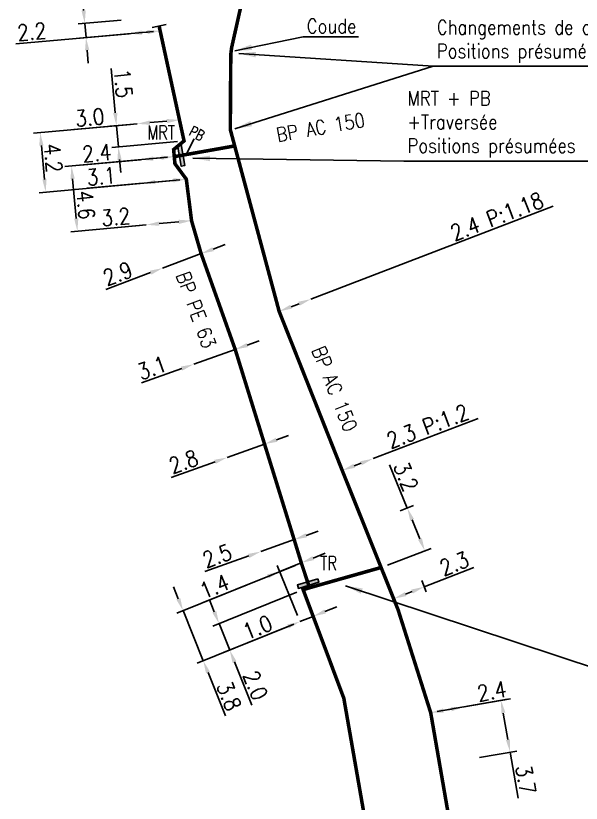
# Model space of a CAD drawing. Header units: millimetres. Extents: x 185000 to 186000, y 127990 to 129010.
# Drawn here: x 185925.4 to 185965.2, y 128907.9 to 128963.3 of the extents above; entities that cross this region are included whole.
import ezdxf
from ezdxf.enums import TextEntityAlignment as Align

# ---------------------------------------------------------------- set-up
doc = ezdxf.new("R2010")
doc.units = ezdxf.units.MM
doc.header["$PDMODE"] = 34
doc.linetypes.add('L_25_AP', pattern=[2000, 1000, 1000])
doc.linetypes.add('L_25_PE', pattern=[2000, 1000, 1000])
doc.layers.get('0').update_dxf_attribs({"linetype": 'CONTINUOUS'})
doc.layers.get('DEFPOINTS').update_dxf_attribs({"linetype": 'CONTINUOUS'})
doc.layers.add('L_150', color=1, linetype='CONTINUOUS')
doc.layers.add('L_340', color=7, linetype='CONTINUOUS')
doc.styles.add('G_ROMANS', font='ROMANS.SHX', dxfattribs={"width": 0.75})
doc.styles.get("Standard").update_dxf_attribs({"font": 'romans.shx', "width": 0.85})
doc.dimstyles.get("Standard").update_dxf_attribs({"dimtxt": 1.5, "dimasz": 1.2, "dimexe": 0.625, "dimexo": 0.625, "dimgap": 0.25, "dimtad": 1, "dimdec": 1, "dimzin": 0, "dimdsep": 46, "dimtxsty": 'Standard', "dimcen": -0.5, "dimadec": 0, "dimazin": 0, "dimtfac": 1, "dimtdec": 1, "dimtmove": 0, "dimatfit": 3, "dimfxl": 0, "dimtolj": 1, "dimtzin": 0, "dimarcsym": 0})

# ---------------------------------------------------------------- blocks, each defined once
blk = doc.blocks.new('*D1975')
at = {"layer": 'DEFPOINTS', "color": 0, "linetype": 'Continuous', "transparency": 16777216}
for p in [(185945.642, 128922.899), (185945.417, 128920.651), (185940.469, 128918.656)]:
    blk.add_point(p, dxfattribs=at)
at = {"layer": 'L_150', "color": 0, "linetype": 'Continuous', "lineweight": -2, "transparency": 16777216}
for p, q in [((185945.207, 128922.723), (185939.287, 128920.336)), ((185939.385, 128921.346), (185939.048, 128922.18)), ((185939.721, 128920.511), (185940.469, 128918.656)), ((185944.982, 128920.476), (185940.035, 128918.481)), ((185940.806, 128917.821), (185942.032, 128914.781))]:
    blk.add_line(p, q, dxfattribs=at)
at = {"layer": 'L_150', "color": 0, "linetype": 'Continuous', "transparency": 16777216}
for points in [[(185939.524, 128921.402), (185939.246, 128921.29), (185939.721, 128920.511)], [(185940.945, 128917.878), (185940.667, 128917.765), (185940.469, 128918.656)]]:
    blk.add_solid(points, dxfattribs=at)
at = {"layer": 'L_150', "color": 0, "linetype": 'Continuous', "transparency": 16777216, "insert": (185942.283, 128916.164), "char_height": 1.125, "attachment_point": 5, "rotation": 291.9627}
blk.add_mtext('\\A1;2.0', dxfattribs=at)
blk = doc.blocks.new('*D1976')
at = {"layer": 'DEFPOINTS', "color": 0, "linetype": 'Continuous', "transparency": 16777216}
for p in [(185954.623, 128914.239), (185960.217, 128911.462), (185957.606, 128911.005)]:
    blk.add_point(p, dxfattribs=at)
at = {"layer": 'L_150', "color": 0, "linetype": 'Continuous', "lineweight": -2, "transparency": 16777216}
for p, q in [((185955.085, 128914.32), (185960.041, 128915.187)), ((185959.734, 128914.22), (185960.062, 128912.348)), ((185958.067, 128911.085), (185960.679, 128911.543)), ((185960.217, 128911.462), (185960.782, 128908.232))]:
    blk.add_line(p, q, dxfattribs=at)
at = {"layer": 'L_150', "color": 0, "linetype": 'Continuous', "transparency": 16777216}
for points in [[(185959.882, 128914.246), (185959.587, 128914.194), (185959.579, 128915.106)], [(185960.21, 128912.374), (185959.914, 128912.322), (185960.217, 128911.462)]]:
    blk.add_solid(points, dxfattribs=at)
at = {"layer": 'L_150', "color": 0, "linetype": 'Continuous', "transparency": 16777216, "insert": (185961.316, 128909.533), "char_height": 1.125, "attachment_point": 5, "rotation": 279.9279}
blk.add_mtext('\\A1;3.7', dxfattribs=at)
blk = doc.blocks.new('*D1977')
at = {"layer": 'DEFPOINTS', "color": 0, "linetype": 'Continuous', "transparency": 16777216}
for p in [(185954.623, 128914.239), (185956.968, 128914.649), (185956.968, 128914.649)]:
    blk.add_point(p, dxfattribs=at)
at = {"layer": 'L_150', "color": 0, "linetype": 'Continuous', "lineweight": -2, "transparency": 16777216}
for p, q in [((185956.968, 128914.649), (185960.242, 128915.222)), ((185955.51, 128914.394), (185956.081, 128914.494))]:
    blk.add_line(p, q, dxfattribs=at)
at = {"layer": 'L_150', "color": 0, "linetype": 'Continuous', "transparency": 16777216}
for points in [[(185955.484, 128914.542), (185955.536, 128914.246), (185954.623, 128914.239)], [(185956.055, 128914.642), (185956.107, 128914.346), (185956.968, 128914.649)]]:
    blk.add_solid(points, dxfattribs=at)
at = {"layer": 'L_150', "color": 0, "linetype": 'Continuous', "transparency": 16777216, "insert": (185958.919, 128915.752), "char_height": 1.125, "attachment_point": 5, "rotation": 9.9279}
blk.add_mtext('\\A1;2.4', dxfattribs=at)
blk = doc.blocks.new('*D1978')
at = {"layer": 'DEFPOINTS', "color": 0, "linetype": 'Continuous', "transparency": 16777216}
for p in [(185954.163, 128923.103), (185954.474, 128922.305), (185952.332, 128921.468)]:
    blk.add_point(p, dxfattribs=at)
at = {"layer": 'L_150', "color": 0, "linetype": 'Continuous', "lineweight": -2, "transparency": 16777216}
for p, q in [((185954.163, 128923.103), (185957.664, 128924.471)), ((185954.303, 128922.742), (185953.992, 128923.539)), ((185952.161, 128921.905), (185951.85, 128922.702)), ((185952.859, 128922.593), (185953.324, 128922.775))]:
    blk.add_line(p, q, dxfattribs=at)
at = {"layer": 'L_150', "color": 0, "linetype": 'Continuous', "transparency": 16777216}
for points in [[(185953.27, 128922.915), (185953.379, 128922.635), (185954.163, 128923.103)], [(185952.804, 128922.733), (185952.913, 128922.453), (185952.02, 128922.265)]]:
    blk.add_solid(points, dxfattribs=at)
at = {"layer": 'L_150', "color": 0, "linetype": 'Continuous', "transparency": 16777216, "insert": (185956.284, 128924.737), "char_height": 1.125, "attachment_point": 5, "rotation": 21.3518}
blk.add_mtext('\\A1;2.3', dxfattribs=at)
blk = doc.blocks.new('*D1979')
at = {"layer": 'DEFPOINTS', "color": 0, "linetype": 'Continuous', "transparency": 16777216}
for p in [(185950.56, 128932.125), (185950.56, 128932.125), (185948.393, 128931.295)]:
    blk.add_point(p, dxfattribs=at)
at = {"layer": 'L_150', "color": 0, "linetype": 'Continuous', "lineweight": -2, "transparency": 16777216}
for p, q in [((185950.56, 128932.125), (185957.959, 128934.958)), ((185949.233, 128931.617), (185949.719, 128931.803))]:
    blk.add_line(p, q, dxfattribs=at)
at = {"layer": 'L_150', "color": 0, "linetype": 'Continuous', "transparency": 16777216}
for points in [[(185949.665, 128931.943), (185949.773, 128931.663), (185950.56, 128932.125)], [(185949.18, 128931.757), (185949.287, 128931.477), (185948.393, 128931.295)]]:
    blk.add_solid(points, dxfattribs=at)
at = {"layer": 'L_150', "color": 0, "linetype": 'Continuous', "transparency": 16777216, "insert": (185954.411, 128934.403), "char_height": 1.125, "attachment_point": 5, "rotation": 20.9488}
blk.add_mtext('\\A1;2.3 P:1.2', dxfattribs=at)
blk = doc.blocks.new('*D1980')
at = {"layer": 'DEFPOINTS', "color": 0, "linetype": 'Continuous', "transparency": 16777216}
for p in [(185952.974, 128928.651), (185952.028, 128928.289), (185951.131, 128924.464)]:
    blk.add_point(p, dxfattribs=at)
at = {"layer": 'L_150', "color": 0, "linetype": 'Continuous', "lineweight": -2, "transparency": 16777216}
for p, q in [((185952.974, 128928.651), (185951.731, 128931.685)), ((185952.466, 128928.456), (185953.412, 128928.818)), ((185953.865, 128926.474), (185953.315, 128927.818)), ((185951.569, 128924.631), (185954.644, 128925.808))]:
    blk.add_line(p, q, dxfattribs=at)
at = {"layer": 'L_150', "color": 0, "linetype": 'Continuous', "transparency": 16777216}
for points in [[(185953.454, 128927.874), (185953.176, 128927.761), (185952.974, 128928.651)], [(185954.004, 128926.53), (185953.726, 128926.417), (185954.206, 128925.641)]]:
    blk.add_solid(points, dxfattribs=at)
at = {"layer": 'L_150', "color": 0, "linetype": 'Continuous', "transparency": 16777216, "insert": (185952.876, 128930.868), "char_height": 1.125, "attachment_point": 5, "rotation": 292.2661}
blk.add_mtext('\\A1;3.2', dxfattribs=at)
blk = doc.blocks.new('*D1985')
at = {"layer": 'DEFPOINTS', "color": 0, "linetype": 'Continuous', "transparency": 16777216}
for p in [(185946.192, 128943.355), (185946.192, 128943.355), (185943.951, 128942.496)]:
    blk.add_point(p, dxfattribs=at)
at = {"layer": 'L_150', "color": 0, "linetype": 'Continuous', "lineweight": -2, "transparency": 16777216}
for p, q in [((185946.192, 128943.355), (185963.256, 128949.895)), ((185944.792, 128942.818), (185945.352, 128943.033))]:
    blk.add_line(p, q, dxfattribs=at)
at = {"layer": 'L_150', "color": 0, "linetype": 'Continuous', "transparency": 16777216}
for points in [[(185945.298, 128943.173), (185945.406, 128942.893), (185946.192, 128943.355)], [(185944.738, 128942.958), (185944.846, 128942.678), (185943.951, 128942.496)]]:
    blk.add_solid(points, dxfattribs=at)
at = {"layer": 'L_150', "color": 0, "linetype": 'Continuous', "transparency": 16777216, "insert": (185959.283, 128949.175), "char_height": 1.125, "attachment_point": 5, "rotation": 20.9685}
blk.add_mtext('\\A1;2.4 P:1.18', dxfattribs=at)
blk = doc.blocks.new('*D1994')
at = {"layer": 'DEFPOINTS', "color": 0, "linetype": 'Continuous', "transparency": 16777216}
for p in [(185933.296, 128963.034), (185930.266, 128962.765), (185935.576, 128962.232)]:
    blk.add_point(p, dxfattribs=at)
at = {"layer": 'L_340', "color": 0, "linetype": 'Continuous', "lineweight": -2, "transparency": 16777216}
for p, q in [((185930.187, 128963.661), (185929.909, 128966.791)), ((185932.83, 128962.992), (185929.799, 128962.723)), ((185930.355, 128961.768), (185930.266, 128962.765)), ((185935.109, 128962.19), (185929.888, 128961.727)), ((185930.434, 128960.872), (185930.514, 128959.975))]:
    blk.add_line(p, q, dxfattribs=at)
at = {"layer": 'L_340', "color": 0, "linetype": 'Continuous', "transparency": 16777216}
for points in [[(185930.336, 128963.674), (185930.037, 128963.648), (185930.266, 128962.765)], [(185930.584, 128960.885), (185930.285, 128960.859), (185930.355, 128961.768)]]:
    blk.add_solid(points, dxfattribs=at)
at = {"layer": 'L_340', "color": 0, "linetype": 'Continuous', "transparency": 16777216, "insert": (185930.755, 128965.74), "char_height": 1.125, "attachment_point": 5, "rotation": 275.0724}
blk.add_mtext('\\A1;1.0', dxfattribs=at)
blk = doc.blocks.new('*D1995')
at = {"layer": 'DEFPOINTS', "color": 0, "linetype": 'Continuous', "transparency": 16777216}
for p in [(185933.385, 128962.037), (185933.385, 128962.037), (185935.576, 128962.232)]:
    blk.add_point(p, dxfattribs=at)
at = {"layer": 'L_340', "color": 0, "linetype": 'Continuous', "lineweight": -2, "transparency": 16777216}
for p, q in [((185933.385, 128962.037), (185925.415, 128961.33)), ((185934.68, 128962.152), (185934.281, 128962.117))]:
    blk.add_line(p, q, dxfattribs=at)
at = {"layer": 'L_340', "color": 0, "linetype": 'Continuous', "transparency": 16777216}
for points in [[(185934.268, 128962.266), (185934.295, 128961.968), (185933.385, 128962.037)], [(185934.667, 128962.302), (185934.693, 128962.003), (185935.576, 128962.232)]]:
    blk.add_solid(points, dxfattribs=at)
at = {"layer": 'L_340', "color": 0, "linetype": 'Continuous', "transparency": 16777216, "insert": (185926.533, 128962.182), "char_height": 1.125, "attachment_point": 5, "rotation": 5.0724}
blk.add_mtext('\\A1;2.2', dxfattribs=at)
blk = doc.blocks.new('*D1996')
at = {"layer": 'DEFPOINTS', "color": 0, "linetype": 'Continuous', "transparency": 16777216}
for p in [(185936.935, 128955.968), (185933.948, 128955.695), (185933.948, 128955.695)]:
    blk.add_point(p, dxfattribs=at)
at = {"layer": 'L_150', "color": 0, "linetype": 'Continuous', "lineweight": -2, "transparency": 16777216}
for p, q in [((185936.039, 128955.886), (185934.844, 128955.777)), ((185933.948, 128955.695), (185929.499, 128955.288))]:
    blk.add_line(p, q, dxfattribs=at)
at = {"layer": 'L_150', "color": 0, "linetype": 'Continuous', "transparency": 16777216}
for points in [[(185934.831, 128955.926), (185934.858, 128955.627), (185933.948, 128955.695)], [(185936.026, 128956.035), (185936.053, 128955.737), (185936.935, 128955.968)]]:
    blk.add_solid(points, dxfattribs=at)
at = {"layer": 'L_150', "color": 0, "linetype": 'Continuous', "transparency": 16777216, "insert": (185930.615, 128956.143), "char_height": 1.125, "attachment_point": 5, "rotation": 5.2212}
blk.add_mtext('\\A1;3.0', dxfattribs=at)
blk = doc.blocks.new('L_340_07')
at = {"color": 0, "linetype": 'Continuous', "const_width": 0.25, "flags": 128}
blk.add_lwpolyline([(0, 0), (0.35, 0)], dxfattribs=at)
at = {"color": 0, "linetype": 'Continuous', "flags": 128}
blk.add_lwpolyline([(0.35, -0.5), (0.35, 0.5)], dxfattribs=at)
at = {"color": 0, "linetype": 'Continuous', "width": 0.75, "flags": 3}
for tag, p in [('DEF_LEG', (0.723, -3.465)), ('DEF_COUP', (0.723, -5.965)), ('DEF_TYPE', (0.723, -8.465))]:
    blk.add_attdef(tag, text='', height=1.2, dxfattribs=at).set_placement(p, align=Align.MIDDLE)
blk = doc.blocks.new('*D1997')
at = {"layer": 'DEFPOINTS', "color": 0, "linetype": 'Continuous', "transparency": 16777216}
for p in [(185932.496, 128955.562), (185933.948, 128955.695), (185937.256, 128954.491)]:
    blk.add_point(p, dxfattribs=at)
at = {"layer": 'L_150', "color": 0, "linetype": 'Continuous', "lineweight": -2, "transparency": 16777216}
for p, q in [((185932.414, 128956.458), (185932.128, 128959.587)), ((185933.481, 128955.652), (185932.029, 128955.519)), ((185932.632, 128954.068), (185932.496, 128955.562)), ((185936.789, 128954.448), (185932.165, 128954.026)), ((185932.714, 128953.172), (185932.796, 128952.276))]:
    blk.add_line(p, q, dxfattribs=at)
at = {"layer": 'L_150', "color": 0, "linetype": 'Continuous', "transparency": 16777216}
for points in [[(185932.563, 128956.472), (185932.264, 128956.445), (185932.496, 128955.562)], [(185932.863, 128953.186), (185932.565, 128953.158), (185932.632, 128954.068)]]:
    blk.add_solid(points, dxfattribs=at)
at = {"layer": 'L_150', "color": 0, "linetype": 'Continuous', "transparency": 16777216, "insert": (185932.977, 128958.539), "char_height": 1.125, "attachment_point": 5, "rotation": 275.2212}
blk.add_mtext('\\A1;1.5', dxfattribs=at)
blk = doc.blocks.new('*D1998')
at = {"layer": 'DEFPOINTS', "color": 0, "linetype": 'Continuous', "transparency": 16777216}
for p in [(185933.948, 128955.695), (185927.129, 128955.072), (185937.417, 128951.794)]:
    blk.add_point(p, dxfattribs=at)
at = {"layer": 'L_150', "color": 0, "linetype": 'Continuous', "lineweight": -2, "transparency": 16777216}
for p, q in [((185933.481, 128955.652), (185926.662, 128955.029)), ((185927.429, 128951.785), (185927.211, 128954.175)), ((185936.95, 128951.752), (185927.045, 128950.846))]:
    blk.add_line(p, q, dxfattribs=at)
at = {"layer": 'L_150', "color": 0, "linetype": 'Continuous', "transparency": 16777216}
for points in [[(185927.36, 128954.189), (185927.062, 128954.162), (185927.129, 128955.072)], [(185927.579, 128951.799), (185927.28, 128951.772), (185927.511, 128950.889)]]:
    blk.add_solid(points, dxfattribs=at)
at = {"layer": 'L_150', "color": 0, "linetype": 'Continuous', "transparency": 16777216, "insert": (185928.045, 128953.293), "char_height": 1.125, "attachment_point": 5, "rotation": 275.2212}
blk.add_mtext('\\A1;4.2', dxfattribs=at)
blk = doc.blocks.new('*D1999')
at = {"layer": 'DEFPOINTS', "color": 0, "linetype": 'Continuous', "transparency": 16777216}
for p in [(185934.33, 128951.512), (185934.33, 128951.512), (185937.417, 128951.794)]:
    blk.add_point(p, dxfattribs=at)
at = {"layer": 'L_150', "color": 0, "linetype": 'Continuous', "lineweight": -2, "transparency": 16777216}
for p, q in [((185934.33, 128951.512), (185930.441, 128951.157)), ((185936.521, 128951.712), (185935.226, 128951.594))]:
    blk.add_line(p, q, dxfattribs=at)
at = {"layer": 'L_150', "color": 0, "linetype": 'Continuous', "transparency": 16777216}
for points in [[(185935.213, 128951.744), (185935.24, 128951.445), (185934.33, 128951.512)], [(185936.507, 128951.862), (185936.535, 128951.563), (185937.417, 128951.794)]]:
    blk.add_solid(points, dxfattribs=at)
at = {"layer": 'L_150', "color": 0, "linetype": 'Continuous', "transparency": 16777216, "insert": (185931.421, 128952), "char_height": 1.125, "attachment_point": 5, "rotation": 5.2212}
blk.add_mtext('\\A1;3.1', dxfattribs=at)
blk = doc.blocks.new('*D2000')
at = {"layer": 'DEFPOINTS', "color": 0, "linetype": 'Continuous', "transparency": 16777216}
for p in [(185936.569, 128953.384), (185929.747, 128948.142), (185934.598, 128948.585)]:
    blk.add_point(p, dxfattribs=at)
at = {"layer": 'L_150', "color": 0, "linetype": 'Continuous', "lineweight": -2, "transparency": 16777216}
for p, q in [((185936.102, 128953.342), (185928.862, 128952.68)), ((185929.41, 128951.826), (185929.665, 128949.038)), ((185934.131, 128948.542), (185929.28, 128948.099))]:
    blk.add_line(p, q, dxfattribs=at)
at = {"layer": 'L_150', "color": 0, "linetype": 'Continuous', "transparency": 16777216}
for points in [[(185929.56, 128951.84), (185929.261, 128951.813), (185929.328, 128952.723)], [(185929.814, 128949.052), (185929.516, 128949.024), (185929.747, 128948.142)]]:
    blk.add_solid(points, dxfattribs=at)
at = {"layer": 'L_150', "color": 0, "linetype": 'Continuous', "transparency": 16777216, "insert": (185930.332, 128949.983), "char_height": 1.125, "attachment_point": 5, "rotation": 275.2212}
blk.add_mtext('\\A1;4.6', dxfattribs=at)
blk = doc.blocks.new('*D2001')
at = {"layer": 'DEFPOINTS', "color": 0, "linetype": 'Continuous', "transparency": 16777216}
for p in [(185934.179, 128953.166), (185934.179, 128953.166), (185936.569, 128953.384)]:
    blk.add_point(p, dxfattribs=at)
at = {"layer": 'L_150', "color": 0, "linetype": 'Continuous', "lineweight": -2, "transparency": 16777216}
for p, q in [((185934.179, 128953.166), (185929.972, 128952.781)), ((185935.673, 128953.302), (185935.075, 128953.248))]:
    blk.add_line(p, q, dxfattribs=at)
at = {"layer": 'L_150', "color": 0, "linetype": 'Continuous', "transparency": 16777216}
for points in [[(185935.062, 128953.397), (185935.089, 128953.098), (185934.179, 128953.166)], [(185935.659, 128953.452), (185935.686, 128953.153), (185936.569, 128953.384)]]:
    blk.add_solid(points, dxfattribs=at)
at = {"layer": 'L_150', "color": 0, "linetype": 'Continuous', "transparency": 16777216, "insert": (185931.111, 128953.639), "char_height": 1.125, "attachment_point": 5, "rotation": 5.2212}
blk.add_mtext('\\A1;2.4', dxfattribs=at)
blk = doc.blocks.new('L_340_17')
at = {"linetype": 'Continuous'}
blk.add_hatch(color=0, dxfattribs=at).paths.add_polyline_path([(0.125, 0.75), (-0.125, 0.75), (-0.125, -0.75), (0.125, -0.75)])
at = {"color": 0, "linetype": 'Continuous'}
blk.add_lwpolyline([(-0.125, 0.75), (0.125, 0.75), (0.125, -0.75), (-0.125, -0.75)], close=True, dxfattribs=at)
at = {"color": 0, "linetype": 'Continuous', "width": 0.75}
for tag, height, flags, p in [('MRT', 1, 8, (0, 1.884)), ('DEF_LEG', 1.2, 3, (0, -5)), ('DEF_COUP', 1.2, 3, (0, -7.5)), ('DEF_TYPE', 1.2, 3, (0, -10))]:
    blk.add_attdef(tag, text='', height=height, dxfattribs=dict(at, flags=flags)).set_placement(p, align=Align.MIDDLE)
blk = doc.blocks.new('L_340_13')
at = {"color": 0, "linetype": 'Continuous', "flags": 128}
blk.add_lwpolyline([(0, 0), (0, 1.25)], dxfattribs=at)
at = {"color": 0, "linetype": 'Continuous', "style": 'G_ROMANS', "width": 0.75}
blk.add_text('PB', height=0.75, dxfattribs=at).set_placement((0, 1.663), align=Align.MIDDLE)
at = {"color": 0, "linetype": 'Continuous', "width": 0.75, "flags": 3}
for tag, p in [('DEF_LEG', (0, -10)), ('DEF_COUP', (0, -12.5)), ('DEF_TYPE', (0, -15))]:
    blk.add_attdef(tag, text='', height=1.2, dxfattribs=at).set_placement(p, align=Align.MIDDLE)
blk = doc.blocks.new('*D2008')
at = {"layer": 'DEFPOINTS', "color": 0, "linetype": 'Continuous', "transparency": 16777216}
for p in [(185937.784, 128948.876), (185934.598, 128948.585), (185934.598, 128948.585)]:
    blk.add_point(p, dxfattribs=at)
at = {"layer": 'L_150', "color": 0, "linetype": 'Continuous', "lineweight": -2, "transparency": 16777216}
for p, q in [((185936.888, 128948.794), (185935.494, 128948.667)), ((185934.598, 128948.585), (185931.333, 128948.287))]:
    blk.add_line(p, q, dxfattribs=at)
at = {"layer": 'L_150', "color": 0, "linetype": 'Continuous', "transparency": 16777216}
for points in [[(185935.48, 128948.816), (185935.508, 128948.517), (185934.598, 128948.585)], [(185936.874, 128948.944), (185936.902, 128948.645), (185937.784, 128948.876)]]:
    blk.add_solid(points, dxfattribs=at)
at = {"layer": 'L_150', "color": 0, "linetype": 'Continuous', "transparency": 16777216, "insert": (185932.449, 128949.142), "char_height": 1.125, "attachment_point": 5, "rotation": 5.2212}
blk.add_mtext('\\A1;3.2', dxfattribs=at)
blk = doc.blocks.new('*D2507')
at = {"layer": 'DEFPOINTS', "color": 0, "linetype": 'Continuous', "transparency": 16777216}
for p in [(185946.345, 128921.025), (185945.417, 128920.651), (185945.417, 128920.651)]:
    blk.add_point(p, dxfattribs=at)
at = {"layer": 'L_150', "color": 0, "linetype": 'Continuous', "lineweight": -2, "transparency": 16777216}
for p, q in [((185947.179, 128921.362), (185948.014, 128921.699)), ((185946.345, 128921.025), (185945.417, 128920.651)), ((185944.583, 128920.315), (185941.669, 128919.14))]:
    blk.add_line(p, q, dxfattribs=at)
at = {"layer": 'L_150', "color": 0, "linetype": 'Continuous', "transparency": 16777216}
for points in [[(185947.123, 128921.501), (185947.235, 128921.223), (185946.345, 128921.025)], [(185944.526, 128920.454), (185944.639, 128920.176), (185945.417, 128920.651)]]:
    blk.add_solid(points, dxfattribs=at)
at = {"layer": 'L_150', "color": 0, "linetype": 'Continuous', "transparency": 16777216, "insert": (185942.428, 128920.255), "char_height": 1.125, "attachment_point": 5, "rotation": 21.9627}
blk.add_mtext('\\A1;1.0', dxfattribs=at)
blk = doc.blocks.new('*D2508')
at = {"layer": 'DEFPOINTS', "color": 0, "linetype": 'Continuous', "transparency": 16777216}
for p in [(185945.513, 128924.787), (185945.417, 128920.651), (185938.606, 128917.905)]:
    blk.add_point(p, dxfattribs=at)
at = {"layer": 'L_150', "color": 0, "linetype": 'Continuous', "lineweight": -2, "transparency": 16777216}
for p, q in [((185945.078, 128924.612), (185936.751, 128921.254)), ((185936.849, 128922.264), (185936.512, 128923.098)), ((185937.185, 128921.429), (185938.606, 128917.905)), ((185944.982, 128920.476), (185938.172, 128917.73)), ((185938.943, 128917.07), (185940.169, 128914.03))]:
    blk.add_line(p, q, dxfattribs=at)
at = {"layer": 'L_150', "color": 0, "linetype": 'Continuous', "transparency": 16777216}
for points in [[(185936.988, 128922.32), (185936.71, 128922.208), (185937.185, 128921.429)], [(185939.082, 128917.126), (185938.804, 128917.014), (185938.606, 128917.905)]]:
    blk.add_solid(points, dxfattribs=at)
at = {"layer": 'L_150', "color": 0, "linetype": 'Continuous', "transparency": 16777216, "insert": (185940.42, 128915.413), "char_height": 1.125, "attachment_point": 5, "rotation": 291.9627}
blk.add_mtext('\\A1;3.8', dxfattribs=at)
blk = doc.blocks.new('*D2509')
at = {"layer": 'DEFPOINTS', "color": 0, "linetype": 'Continuous', "transparency": 16777216}
for p in [(185945.513, 128924.787), (185943.996, 128924.176), (185945.417, 128920.651)]:
    blk.add_point(p, dxfattribs=at)
at = {"layer": 'L_150', "color": 0, "linetype": 'Continuous', "lineweight": -2, "transparency": 16777216}
for p, q in [((185946.348, 128925.124), (185947.182, 128925.461)), ((185945.513, 128924.787), (185943.996, 128924.176)), ((185945.242, 128921.086), (185943.821, 128924.61)), ((185943.161, 128923.839), (185938.614, 128922.005))]:
    blk.add_line(p, q, dxfattribs=at)
at = {"layer": 'L_150', "color": 0, "linetype": 'Continuous', "transparency": 16777216}
for points in [[(185946.291, 128925.263), (185946.404, 128924.985), (185945.513, 128924.787)], [(185943.105, 128923.978), (185943.217, 128923.7), (185943.996, 128924.176)]]:
    blk.add_solid(points, dxfattribs=at)
at = {"layer": 'L_150', "color": 0, "linetype": 'Continuous', "transparency": 16777216, "insert": (185939.395, 128923.129), "char_height": 1.125, "attachment_point": 5, "rotation": 21.9627}
blk.add_mtext('\\A1;1.4', dxfattribs=at)
blk = doc.blocks.new('*D2510')
at = {"layer": 'DEFPOINTS', "color": 0, "linetype": 'Continuous', "transparency": 16777216}
for p in [(185940.857, 128939.815), (185940.857, 128939.815), (185937.938, 128938.771)]:
    blk.add_point(p, dxfattribs=at)
at = {"layer": 'L_150', "color": 0, "linetype": 'Continuous', "lineweight": -2, "transparency": 16777216}
for p, q in [((185941.705, 128940.118), (185942.552, 128940.421)), ((185940.857, 128939.815), (185937.938, 128938.771)), ((185937.091, 128938.468), (185934.261, 128937.455))]:
    blk.add_line(p, q, dxfattribs=at)
at = {"layer": 'L_150', "color": 0, "linetype": 'Continuous', "transparency": 16777216}
for points in [[(185941.654, 128940.259), (185941.755, 128939.977), (185940.857, 128939.815)], [(185937.04, 128938.609), (185937.142, 128938.326), (185937.938, 128938.771)]]:
    blk.add_solid(points, dxfattribs=at)
at = {"layer": 'L_150', "color": 0, "linetype": 'Continuous', "transparency": 16777216, "insert": (185935, 128938.516), "char_height": 1.125, "attachment_point": 5, "rotation": 19.683}
blk.add_mtext('\\A1;3.1', dxfattribs=at)
blk = doc.blocks.new('*D2511')
at = {"layer": 'DEFPOINTS', "color": 0, "linetype": 'Continuous', "transparency": 16777216}
for p in [(185942.923, 128933.15), (185942.923, 128933.15), (185940.286, 128932.207)]:
    blk.add_point(p, dxfattribs=at)
at = {"layer": 'L_150', "color": 0, "linetype": 'Continuous', "lineweight": -2, "transparency": 16777216}
for p, q in [((185943.77, 128933.453), (185944.618, 128933.756)), ((185942.923, 128933.15), (185940.286, 128932.207)), ((185939.439, 128931.904), (185936.352, 128930.8))]:
    blk.add_line(p, q, dxfattribs=at)
at = {"layer": 'L_150', "color": 0, "linetype": 'Continuous', "transparency": 16777216}
for points in [[(185943.72, 128933.594), (185943.821, 128933.312), (185942.923, 128933.15)], [(185939.388, 128932.045), (185939.49, 128931.763), (185940.286, 128932.207)]]:
    blk.add_solid(points, dxfattribs=at)
at = {"layer": 'L_150', "color": 0, "linetype": 'Continuous', "transparency": 16777216, "insert": (185937.219, 128931.906), "char_height": 1.125, "attachment_point": 5, "rotation": 19.683}
blk.add_mtext('\\A1;2.8', dxfattribs=at)
blk = doc.blocks.new('*D2512')
at = {"layer": 'DEFPOINTS', "color": 0, "linetype": 'Continuous', "transparency": 16777216}
for p in [(185945.01, 128926.424), (185945.01, 128926.424), (185942.656, 128925.582)]:
    blk.add_point(p, dxfattribs=at)
at = {"layer": 'L_150', "color": 0, "linetype": 'Continuous', "lineweight": -2, "transparency": 16777216}
for p, q in [((185945.858, 128926.727), (185946.705, 128927.03)), ((185945.01, 128926.424), (185942.656, 128925.582)), ((185941.809, 128925.278), (185938.722, 128924.174))]:
    blk.add_line(p, q, dxfattribs=at)
at = {"layer": 'L_150', "color": 0, "linetype": 'Continuous', "transparency": 16777216}
for points in [[(185945.807, 128926.868), (185945.908, 128926.586), (185945.01, 128926.424)], [(185941.758, 128925.42), (185941.86, 128925.137), (185942.656, 128925.582)]]:
    blk.add_solid(points, dxfattribs=at)
at = {"layer": 'L_150', "color": 0, "linetype": 'Continuous', "transparency": 16777216, "insert": (185939.589, 128925.281), "char_height": 1.125, "attachment_point": 5, "rotation": 19.683}
blk.add_mtext('\\A1;2.5', dxfattribs=at)
blk = doc.blocks.new('*D2513')
at = {"layer": 'DEFPOINTS', "color": 0, "linetype": 'Continuous', "transparency": 16777216}
for p in [(185938.459, 128946.556), (185935.745, 128945.535), (185935.745, 128945.535)]:
    blk.add_point(p, dxfattribs=at)
at = {"layer": 'L_150', "color": 0, "linetype": 'Continuous', "lineweight": -2, "transparency": 16777216}
for p, q in [((185939.301, 128946.873), (185940.144, 128947.189)), ((185938.459, 128946.556), (185935.745, 128945.535)), ((185934.902, 128945.218), (185931.761, 128944.037))]:
    blk.add_line(p, q, dxfattribs=at)
at = {"layer": 'L_150', "color": 0, "linetype": 'Continuous', "transparency": 16777216}
for points in [[(185939.249, 128947.013), (185939.354, 128946.732), (185938.459, 128946.556)], [(185934.849, 128945.359), (185934.955, 128945.078), (185935.745, 128945.535)]]:
    blk.add_solid(points, dxfattribs=at)
at = {"layer": 'L_150', "color": 0, "linetype": 'Continuous', "transparency": 16777216, "insert": (185932.589, 128945.15), "char_height": 1.125, "attachment_point": 5, "rotation": 20.6102}
blk.add_mtext('\\A1;2.9', dxfattribs=at)
blk = doc.blocks.new('L_340_19')
at = {"linetype": 'Continuous'}
blk.add_hatch(color=0, dxfattribs=at).paths.add_polyline_path([(0.125, 0.75), (-0.125, 0.75), (-0.125, -0.75), (0.125, -0.75)])
at = {"color": 0, "linetype": 'Continuous'}
blk.add_lwpolyline([(-0.125, 0.75), (0.125, 0.75), (0.125, -0.75), (-0.125, -0.75)], close=True, dxfattribs=at)
at = {"color": 0, "linetype": 'Continuous', "width": 0.75}
for tag, height, flags, p in [('TR', 1, 8, (0, 1.981)), ('DEF_LEG', 1.2, 3, (0, -5)), ('DEF_COUP', 1.2, 3, (0, -7.5)), ('DEF_TYPE', 1.2, 3, (0, -10))]:
    blk.add_attdef(tag, text='', height=height, dxfattribs=dict(at, flags=flags)).set_placement(p, align=Align.MIDDLE)

msp = doc.modelspace()

# ---------------------------------------------------------------- linework, layer by layer
at = {"layer": 'L_150', "linetype": 'L_25_AP', "ltscale": 0.5, "const_width": 0.25, "flags": 128}
for points in [[(185953.834, 129000), (185953.596, 128999.679), (185953.596, 128999.679), (185951.401, 128995.096), (185949.845, 128991.01), (185947.19, 128983.411), (185947.19, 128983.411), (185944.893, 128976.68), (185941.692, 128965.905), (185940.605, 128961.051), (185940.547, 128960.573), (185940.512, 128955.295), (185940.823, 128954.137), (185940.823, 128954.137), (185943.951, 128942.496), (185943.951, 128942.496), (185948.393, 128931.295), (185951.131, 128924.464), (185952.332, 128921.468), (185954.623, 128914.239), (185956.558, 128903.079), (185959.506, 128885.874), (185960.599, 128879.964), (185961.484, 128875.043), (185962.71, 128868.253), (185962.982, 128867.291), (185963.763, 128865.006), (185964.952, 128861.526), (185964.952, 128861.526), (185967.948, 128855.577), (185970.991, 128852.405), (185970.991, 128852.405), (185976.782, 128845.391), (185977.196, 128844.89), (186000, 128837.835)], [(185937.055, 128953.47), (185937.41, 128953.533), (185940.823, 128954.137)], [(185951.131, 128924.464), (185946.089, 128923.038), (185945.642, 128922.899), (185946.345, 128921.025), (185946.345, 128921.025), (185948.504, 128915.267), (185950.159, 128905.791), (185956.826, 128868.445), (185957.97, 128865.153), (185958.852, 128863.137), (185963.763, 128865.006)]]:
    msp.add_lwpolyline(points, dxfattribs=at)
at = {"layer": 'L_150', "linetype": 'L_25_PE', "const_width": 0.25, "flags": 128}
msp.add_lwpolyline([(185935.576, 128962.232), (185936.935, 128955.968), (185937.256, 128954.491), (185936.524, 128953.882), (185936.569, 128953.384), (185936.615, 128952.886), (185937.417, 128951.794), (185937.784, 128948.876), (185937.784, 128948.876), (185938.459, 128946.556), (185940.857, 128939.815), (185942.923, 128933.15), (185945.01, 128926.424), (185945.513, 128924.787), (185945.994, 128923.33)], dxfattribs=at)
at = {"layer": 'L_150', "linetype": 'L_25_PE', "ltscale": 0.5, "const_width": 0.25, "flags": 128}
msp.add_lwpolyline([(185936.569, 128953.384), (185937.055, 128953.47)], dxfattribs=at)
at = {"layer": 'L_150', "linetype": 'L_25_AP', "const_width": 0.25, "flags": 128}
msp.add_lwpolyline([(185945.994, 128923.33), (185946.089, 128923.038)], dxfattribs=at)

# ---------------------------------------------------------------- block references
at = {"layer": 'L_340', "ltscale": 0.5}
for name, p, rotation in [('L_340_07', (185935.576, 128962.232), 102.2419485117597), ('L_340_13', (185937.41, 128953.533), 333.2019868303773)]:
    msp.add_blockref(name, p, dxfattribs=dict(at, rotation=rotation))
ref = msp.add_blockref('L_340_17', (185937.055, 128953.47), dxfattribs=dict(at, rotation=10.02902740514543))
ref.add_attrib('MRT', 'MRT', dxfattribs={"layer": '0', "color": 0, "linetype": 'Continuous', "height": 1, "width": 0.75}).set_placement((185935.643, 128955.083), align=Align.MIDDLE)
at = {"layer": 'L_340'}
ref = msp.add_blockref('L_340_19', (185945.994, 128923.33), dxfattribs=dict(at, rotation=286.8303799265259))
ref.add_attrib('TR', 'TR', dxfattribs={"layer": '0', "color": 0, "linetype": 'Continuous', "height": 1, "width": 0.75}).set_placement((185947.432, 128924.769), align=Align.MIDDLE)

# ---------------------------------------------------------------- texts
at = {"layer": 'L_150', "linetype": 'Continuous', "width": 0.85}
for s, rotation, p in [('BP AC 150', 10.029, (185946.868, 128955.452)), ('BP PE 63', 290.1254, (185938.11, 128942.588)), ('BP AC 150', 291.8422, (185947.857, 128937.039))]:
    msp.add_text(s, height=1, rotation=rotation, dxfattribs=at).set_placement(p, align=Align.MIDDLE)
at = {"layer": 'L_150', "linetype": 'Continuous', "char_height": 1, "attachment_point": 4}
for s, insert in [('Coude', (185945.894, 128962.575)), ('Changements de direction\\PPositions présumées', (185955.053, 128961.492)), ('MRT + PB\\P+Traversée\\PPositions présumées', (185952.983, 128955.661))]:
    msp.add_mtext(s, dxfattribs=dict(at, insert=insert))

# ---------------------------------------------------------------- dimensions: what is measured, and where the dimension line sits
at = {"layer": 'L_150', "linetype": 'Continuous'}
for base, p1, p2, angle, override, picture, middle in [((185932.496, 128955.562), (185937.256, 128954.491), (185933.948, 128955.695), 275.2212, {"dimscale": 0.75, "dimatfit": 0}, '*D1997', (185932.23, 128958.471)), ((185933.948, 128955.695), (185936.935, 128955.968), (185933.948, 128955.695), 5.2212, {"dimscale": 0.75}, '*D1996', (185930.683, 128955.396)), ((185927.129, 128955.072), (185937.417, 128951.794), (185933.948, 128955.695), 275.2212, {"dimscale": 0.75}, '*D1998', (185927.298, 128953.225)), ((185934.179, 128953.166), (185936.569, 128953.384), (185934.179, 128953.166), 5.2212, {"dimscale": 0.75}, '*D2001', (185931.179, 128952.892)), ((185929.747, 128948.142), (185936.569, 128953.384), (185934.598, 128948.585), 95.2212, {"dimscale": 0.75}, '*D2000', (185929.585, 128949.915)), ((185934.33, 128951.512), (185937.417, 128951.794), (185934.33, 128951.512), 5.2212, {"dimscale": 0.75}, '*D1999', (185931.489, 128951.253)), ((185934.598, 128948.585), (185937.784, 128948.876), (185934.598, 128948.585), 5.2212, {"dimscale": 0.75}, '*D2008', (185932.517, 128948.395)), ((185935.745, 128945.535), (185938.459, 128946.556), (185935.745, 128945.535), 20.6102, {"dimscale": 0.75, "dimlfac": 1, "dimlunit": 2, "dimatfit": 0}, '*D2513', (185932.853, 128944.448)), ((185940.857, 128939.815), (185937.938, 128938.771), (185940.857, 128939.815), 199.683, {"dimscale": 0.75, "dimatfit": 0}, '*D2510', (185935.252, 128937.81)), ((185942.923, 128933.15), (185940.286, 128932.207), (185942.923, 128933.15), 199.683, {"dimscale": 0.75, "dimatfit": 0}, '*D2511', (185937.472, 128931.2)), ((185952.974, 128928.651), (185951.131, 128924.464), (185952.028, 128928.289), 292.2661, {"dimscale": 0.75}, '*D1980', (185952.182, 128930.584)), ((185945.01, 128926.424), (185942.656, 128925.582), (185945.01, 128926.424), 199.683, {"dimscale": 0.75, "dimatfit": 0}, '*D2512', (185939.842, 128924.575)), ((185954.163, 128923.103), (185952.332, 128921.468), (185954.474, 128922.305), 201.3518, {"dimscale": 0.75}, '*D1978', (185956.557, 128924.038)), ((185938.606, 128917.905), (185945.513, 128924.787), (185945.417, 128920.651), 111.9627, {"dimscale": 0.75, "dimatfit": 0}, '*D2508', (185939.724, 128915.132)), ((185940.469, 128918.656), (185945.642, 128922.899), (185945.417, 128920.651), 111.9627, {"dimscale": 0.75, "dimatfit": 0}, '*D1975', (185941.587, 128915.884)), ((185945.417, 128920.651), (185946.345, 128921.025), (185945.417, 128920.651), 21.9627, {"dimscale": 0.75, "dimlfac": 1, "dimlunit": 2, "dimatfit": 0}, '*D2507', (185942.708, 128919.559)), ((185956.968, 128914.649), (185954.623, 128914.239), (185956.968, 128914.649), 189.9279, {"dimscale": 0.75}, '*D1977', (185959.048, 128915.013)), ((185960.217, 128911.462), (185954.623, 128914.239), (185957.606, 128911.005), 99.9279, {"dimscale": 0.75}, '*D1976', (185960.577, 128909.404))]:
    dim = msp.add_linear_dim(base=base, p1=p1, p2=p2, angle=angle, dimstyle='Standard', override=override, dxfattribs=at)
    dim.commit()
    dim.dimension.update_dxf_attribs({"geometry": picture, "text_midpoint": middle, "dimtype": 160})
for base, p1, p2, angle, text, override, picture, middle in [((185946.192, 128943.355), (185943.951, 128942.496), (185946.192, 128943.355), 200.9685, '<> P:1.18', {"dimscale": 0.75}, '*D1985', (185959.552, 128948.475)), ((185950.56, 128932.125), (185948.393, 128931.295), (185950.56, 128932.125), 200.9488, '<> P:1.2', {"dimscale": 0.75}, '*D1979', (185954.68, 128933.702)), ((185943.996, 128924.176), (185945.513, 128924.787), (185945.417, 128920.651), 21.9627, '1.4', {"dimscale": 0.75, "dimatfit": 0}, '*D2509', (185939.675, 128922.433))]:
    dim = msp.add_linear_dim(base=base, p1=p1, p2=p2, angle=angle, text=text, dimstyle='Standard', override=override, dxfattribs=at)
    dim.commit()
    dim.dimension.update_dxf_attribs({"geometry": picture, "text_midpoint": middle, "dimtype": 160})
at = {"layer": 'L_340', "linetype": 'Continuous'}
for base, p2, angle, override, picture, middle in [((185930.266, 128962.765), (185933.296, 128963.034), 275.0724, {"dimscale": 0.75, "dimatfit": 0}, '*D1994', (185930.008, 128965.674)), ((185933.385, 128962.037), (185933.385, 128962.037), 5.0724, {"dimscale": 0.75}, '*D1995', (185926.6, 128961.435))]:
    dim = msp.add_linear_dim(base=base, p1=(185935.576, 128962.232), p2=p2, angle=angle, dimstyle='Standard', override=override, dxfattribs=at)
    dim.commit()
    dim.dimension.update_dxf_attribs({"geometry": picture, "text_midpoint": middle, "dimtype": 160})

# ---------------------------------------------------------------- leaders
at = {"layer": 'L_150', "linetype": 'Continuous', "annotation_type": 0, "has_hookline": 1, "hookline_direction": 0}
for points, text_width in [([(185940.837, 128960.841), (185945.644, 128961.825)], 3.643), ([(185941.112, 128960.645), (185954.803, 128959.742)], 16.879), ([(185937.885, 128953.276), (185952.733, 128953.077)], 13.074), ([(185948.63, 128923.177), (185967.513, 128916.934), (185968.713, 128916.934)], 20.562)]:
    msp.add_leader(points, dimstyle='Standard', dxfattribs=dict(at, text_width=text_width))
at = {"layer": 'L_150', "linetype": 'Continuous'}
msp.add_leader([(185940.842, 128955.35), (185954.803, 128959.742)], dimstyle='Standard', dxfattribs=at)

doc.saveas('drawing.dxf')
